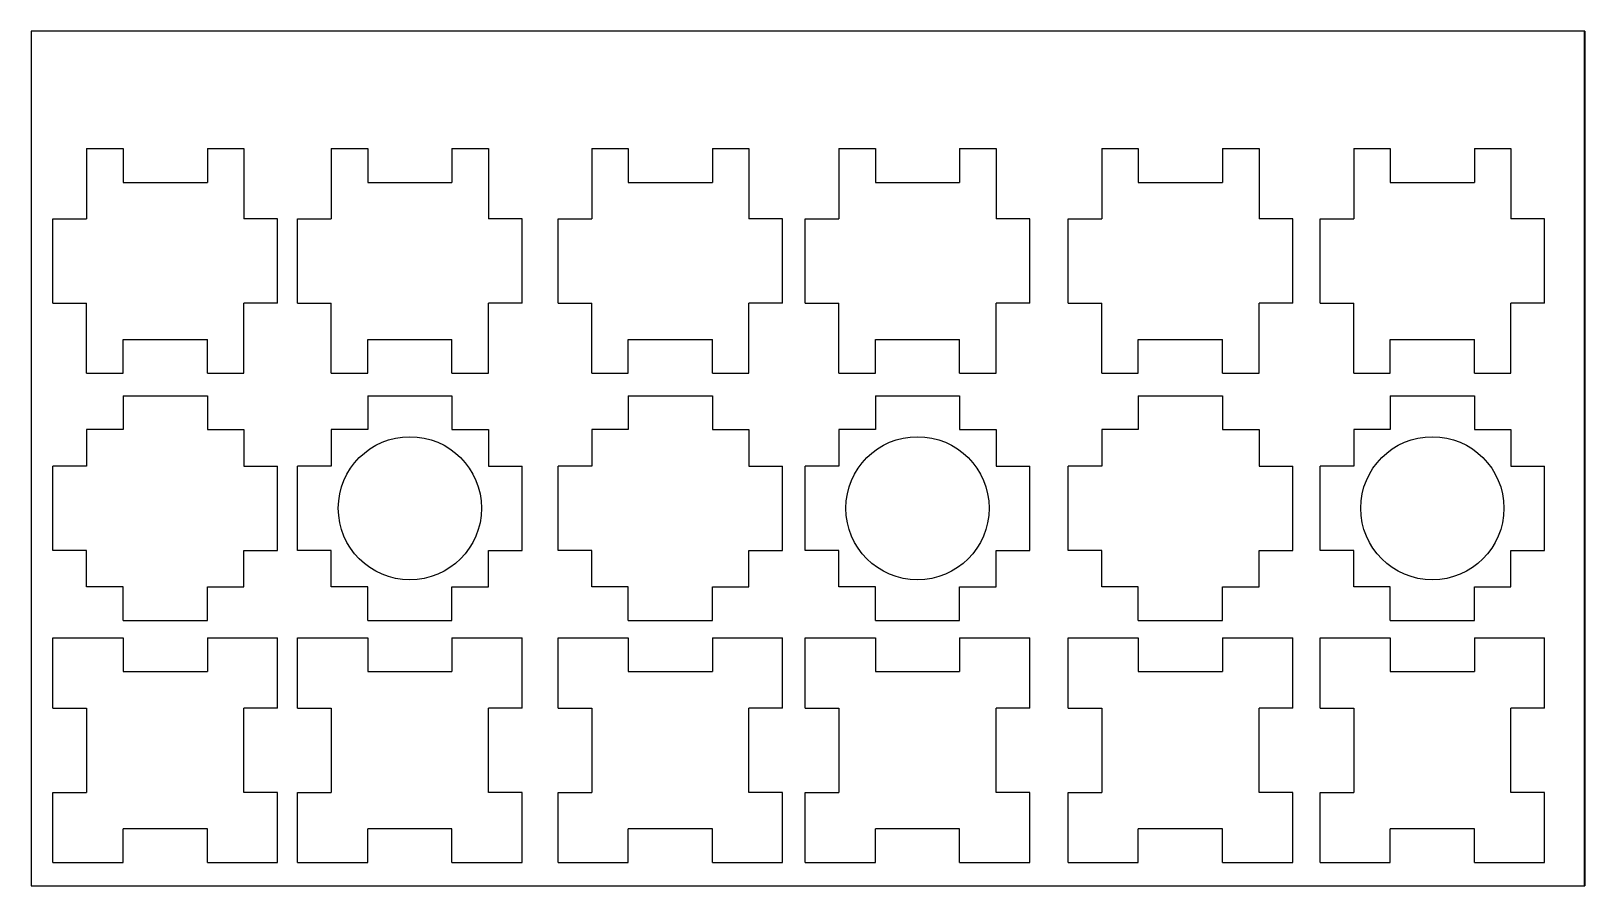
# Paper-space layout 'Lámina 2' of a CAD drawing. Header units: millimetres. Extents: x 0 to 277, y 0 to 152.
# The model-space entities are those that its viewports show. They can reach past a viewport. Long polylines and large blocks are cut down to what shows.
import ezdxf

# ---------------------------------------------------------------- set-up
doc = ezdxf.new("R2010")
doc.units = ezdxf.units.MM
doc.layers.get('0').update_dxf_attribs({"plot": 0})
doc.layers.add('Borde', color=7, linetype='Continuous', plot=False)
doc.layers.add('Corte', color=1, linetype='Continuous', lineweight=5)
doc.styles.get("Standard").update_dxf_attribs({"font": 'arial.ttf'})

msp = doc.modelspace()

# ---------------------------------------------------------------- linework, layer by layer
at = {"layer": 'Borde'}
for p, q in [((280, 155), (0, 155)), ((280, 0), (280, 155))]:
    msp.add_line(p, q, dxfattribs=at)
at = {"layer": 'Corte'}
for p, q in [((13.126, 134.059), (13.126, 121.559)), ((13.126, 134.059), (19.626, 134.059)), ((19.626, 134.059), (19.626, 128.059)), ((34.626, 134.059), (34.626, 128.059)), ((34.626, 134.059), (41.126, 134.059)), ((41.126, 134.059), (41.126, 121.559)), ((56.702, 134.059), (56.702, 121.559)), ((56.702, 134.059), (63.202, 134.059)), ((63.202, 134.059), (63.202, 128.059)), ((78.202, 134.059), (78.202, 128.059)), ((78.202, 134.059), (84.702, 134.059)), ((84.702, 134.059), (84.702, 121.559)), ((103.088, 134.059), (103.088, 121.559)), ((103.088, 134.059), (109.588, 134.059)), ((109.588, 134.059), (109.588, 128.059)), ((124.588, 134.059), (124.588, 128.059)), ((124.588, 134.059), (131.088, 134.059)), ((131.088, 134.059), (131.088, 121.559)), ((147.114, 134.059), (147.114, 121.559)), ((147.114, 134.059), (153.614, 134.059)), ((153.614, 134.059), (153.614, 128.059)), ((168.614, 134.059), (168.614, 128.059)), ((168.614, 134.059), (175.114, 134.059)), ((175.114, 134.059), (175.114, 121.559)), ((193.946, 134.059), (193.946, 121.559)), ((193.946, 134.059), (200.446, 134.059)), ((200.446, 134.059), (200.446, 128.059)), ((215.446, 134.059), (215.446, 128.059)), ((215.446, 134.059), (221.946, 134.059)), ((221.946, 134.059), (221.946, 121.559)), ((238.82, 134.059), (238.82, 121.559)), ((238.82, 134.059), (245.32, 134.059)), ((245.32, 134.059), (245.32, 128.059)), ((260.32, 134.059), (260.32, 128.059)), ((260.32, 134.059), (266.82, 134.059)), ((266.82, 134.059), (266.82, 121.559)), ((19.626, 128.059), (34.626, 128.059)), ((63.202, 128.059), (78.202, 128.059)), ((109.588, 128.059), (124.588, 128.059)), ((153.614, 128.059), (168.614, 128.059)), ((200.446, 128.059), (215.446, 128.059)), ((245.32, 128.059), (260.32, 128.059)), ((7.126, 106.559), (7.126, 121.559)), ((7.126, 121.559), (13.126, 121.559)), ((47.126, 121.559), (41.126, 121.559)), ((47.126, 106.559), (47.126, 121.559)), ((50.702, 106.559), (50.702, 121.559)), ((50.702, 121.559), (56.702, 121.559)), ((90.702, 121.559), (84.702, 121.559)), ((90.702, 106.559), (90.702, 121.559)), ((97.088, 106.559), (97.088, 121.559)), ((97.088, 121.559), (103.088, 121.559)), ((137.088, 121.559), (131.088, 121.559)), ((137.088, 106.559), (137.088, 121.559)), ((141.114, 106.559), (141.114, 121.559)), ((141.114, 121.559), (147.114, 121.559)), ((181.114, 121.559), (175.114, 121.559)), ((181.114, 106.559), (181.114, 121.559)), ((187.946, 106.559), (187.946, 121.559)), ((187.946, 121.559), (193.946, 121.559)), ((227.946, 121.559), (221.946, 121.559)), ((227.946, 106.559), (227.946, 121.559)), ((232.82, 106.559), (232.82, 121.559)), ((232.82, 121.559), (238.82, 121.559)), ((272.82, 121.559), (266.82, 121.559)), ((272.82, 106.559), (272.82, 121.559)), ((7.126, 106.559), (13.126, 106.559)), ((13.126, 94.059), (13.126, 106.559)), ((47.126, 106.559), (41.126, 106.559)), ((41.126, 94.059), (41.126, 106.559)), ((50.702, 106.559), (56.702, 106.559)), ((56.702, 94.059), (56.702, 106.559)), ((90.702, 106.559), (84.702, 106.559)), ((84.702, 94.059), (84.702, 106.559)), ((97.088, 106.559), (103.088, 106.559)), ((103.088, 94.059), (103.088, 106.559)), ((137.088, 106.559), (131.088, 106.559)), ((131.088, 94.059), (131.088, 106.559)), ((141.114, 106.559), (147.114, 106.559)), ((147.114, 94.059), (147.114, 106.559)), ((181.114, 106.559), (175.114, 106.559)), ((175.114, 94.059), (175.114, 106.559)), ((187.946, 106.559), (193.946, 106.559)), ((193.946, 94.059), (193.946, 106.559)), ((227.946, 106.559), (221.946, 106.559)), ((221.946, 94.059), (221.946, 106.559)), ((232.82, 106.559), (238.82, 106.559)), ((238.82, 94.059), (238.82, 106.559)), ((272.82, 106.559), (266.82, 106.559)), ((266.82, 94.059), (266.82, 106.559)), ((19.626, 100.059), (34.626, 100.059)), ((19.626, 94.059), (19.626, 100.059)), ((34.626, 94.059), (34.626, 100.059)), ((63.202, 100.059), (78.202, 100.059)), ((63.202, 94.059), (63.202, 100.059)), ((78.202, 94.059), (78.202, 100.059)), ((109.588, 100.059), (124.588, 100.059)), ((109.588, 94.059), (109.588, 100.059)), ((124.588, 94.059), (124.588, 100.059)), ((153.614, 100.059), (168.614, 100.059)), ((153.614, 94.059), (153.614, 100.059)), ((168.614, 94.059), (168.614, 100.059)), ((200.446, 100.059), (215.446, 100.059)), ((200.446, 94.059), (200.446, 100.059)), ((215.446, 94.059), (215.446, 100.059)), ((245.32, 100.059), (260.32, 100.059)), ((245.32, 94.059), (245.32, 100.059)), ((260.32, 94.059), (260.32, 100.059)), ((13.126, 94.059), (19.626, 94.059)), ((34.626, 94.059), (41.126, 94.059)), ((56.702, 94.059), (63.202, 94.059)), ((78.202, 94.059), (84.702, 94.059)), ((103.088, 94.059), (109.588, 94.059)), ((124.588, 94.059), (131.088, 94.059)), ((147.114, 94.059), (153.614, 94.059)), ((168.614, 94.059), (175.114, 94.059)), ((193.946, 94.059), (200.446, 94.059)), ((215.446, 94.059), (221.946, 94.059)), ((238.82, 94.059), (245.32, 94.059)), ((260.32, 94.059), (266.82, 94.059)), ((19.626, 90.009), (19.626, 84.009)), ((19.626, 90.009), (34.626, 90.009)), ((34.626, 90.009), (34.626, 84.009)), ((63.202, 90.009), (63.202, 84.009)), ((63.202, 90.009), (78.202, 90.009)), ((78.202, 90.009), (78.202, 84.009)), ((109.588, 90.009), (109.588, 84.009)), ((109.588, 90.009), (124.588, 90.009)), ((124.588, 90.009), (124.588, 84.009)), ((153.614, 90.009), (153.614, 84.009)), ((153.614, 90.009), (168.614, 90.009)), ((168.614, 90.009), (168.614, 84.009)), ((200.446, 90.009), (200.446, 84.009)), ((200.446, 90.009), (215.446, 90.009)), ((215.446, 90.009), (215.446, 84.009)), ((245.32, 90.009), (245.32, 84.009)), ((245.32, 90.009), (260.32, 90.009)), ((260.32, 90.009), (260.32, 84.009)), ((13.126, 84.009), (13.126, 77.509)), ((19.626, 84.009), (13.126, 84.009)), ((34.626, 84.009), (41.126, 84.009)), ((41.126, 84.009), (41.126, 77.509)), ((56.702, 84.009), (56.702, 77.509)), ((63.202, 84.009), (56.702, 84.009)), ((78.202, 84.009), (84.702, 84.009)), ((84.702, 84.009), (84.702, 77.509)), ((103.088, 84.009), (103.088, 77.509)), ((109.588, 84.009), (103.088, 84.009)), ((124.588, 84.009), (131.088, 84.009)), ((131.088, 84.009), (131.088, 77.509)), ((147.114, 84.009), (147.114, 77.509)), ((153.614, 84.009), (147.114, 84.009)), ((168.614, 84.009), (175.114, 84.009)), ((175.114, 84.009), (175.114, 77.509)), ((193.946, 84.009), (193.946, 77.509)), ((200.446, 84.009), (193.946, 84.009)), ((215.446, 84.009), (221.946, 84.009)), ((221.946, 84.009), (221.946, 77.509)), ((238.82, 84.009), (238.82, 77.509)), ((245.32, 84.009), (238.82, 84.009)), ((260.32, 84.009), (266.82, 84.009)), ((266.82, 84.009), (266.82, 77.509)), ((7.126, 62.509), (7.126, 77.509)), ((13.126, 77.509), (7.126, 77.509)), ((41.126, 77.509), (47.126, 77.509)), ((47.126, 62.509), (47.126, 77.509)), ((50.702, 62.509), (50.702, 77.509)), ((56.702, 77.509), (50.702, 77.509)), ((84.702, 77.509), (90.702, 77.509)), ((90.702, 62.509), (90.702, 77.509)), ((97.088, 62.509), (97.088, 77.509)), ((103.088, 77.509), (97.088, 77.509)), ((131.088, 77.509), (137.088, 77.509)), ((137.088, 62.509), (137.088, 77.509)), ((141.114, 62.509), (141.114, 77.509)), ((147.114, 77.509), (141.114, 77.509)), ((175.114, 77.509), (181.114, 77.509)), ((181.114, 62.509), (181.114, 77.509)), ((187.946, 62.509), (187.946, 77.509)), ((193.946, 77.509), (187.946, 77.509)), ((221.946, 77.509), (227.946, 77.509)), ((227.946, 62.509), (227.946, 77.509)), ((232.82, 62.509), (232.82, 77.509)), ((238.82, 77.509), (232.82, 77.509)), ((266.82, 77.509), (272.82, 77.509)), ((272.82, 62.509), (272.82, 77.509)), ((13.126, 62.509), (7.126, 62.509)), ((13.126, 56.009), (13.126, 62.509)), ((41.126, 62.509), (47.126, 62.509)), ((41.126, 56.009), (41.126, 62.509)), ((56.702, 62.509), (50.702, 62.509)), ((56.702, 56.009), (56.702, 62.509)), ((84.702, 62.509), (90.702, 62.509)), ((84.702, 56.009), (84.702, 62.509)), ((103.088, 62.509), (97.088, 62.509)), ((103.088, 56.009), (103.088, 62.509)), ((131.088, 62.509), (137.088, 62.509)), ((131.088, 56.009), (131.088, 62.509)), ((147.114, 62.509), (141.114, 62.509)), ((147.114, 56.009), (147.114, 62.509)), ((175.114, 62.509), (181.114, 62.509)), ((175.114, 56.009), (175.114, 62.509)), ((193.946, 62.509), (187.946, 62.509)), ((193.946, 56.009), (193.946, 62.509)), ((221.946, 62.509), (227.946, 62.509)), ((221.946, 56.009), (221.946, 62.509)), ((238.82, 62.509), (232.82, 62.509)), ((238.82, 56.009), (238.82, 62.509)), ((266.82, 62.509), (272.82, 62.509)), ((266.82, 56.009), (266.82, 62.509)), ((19.626, 56.009), (13.126, 56.009)), ((19.626, 50.009), (19.626, 56.009)), ((34.626, 56.009), (41.126, 56.009)), ((34.626, 50.009), (34.626, 56.009)), ((63.202, 56.009), (56.702, 56.009)), ((63.202, 50.009), (63.202, 56.009)), ((78.202, 56.009), (84.702, 56.009)), ((78.202, 50.009), (78.202, 56.009)), ((109.588, 56.009), (103.088, 56.009)), ((109.588, 50.009), (109.588, 56.009)), ((124.588, 56.009), (131.088, 56.009)), ((124.588, 50.009), (124.588, 56.009)), ((153.614, 56.009), (147.114, 56.009)), ((153.614, 50.009), (153.614, 56.009)), ((168.614, 56.009), (175.114, 56.009)), ((168.614, 50.009), (168.614, 56.009)), ((200.446, 56.009), (193.946, 56.009)), ((200.446, 50.009), (200.446, 56.009)), ((215.446, 56.009), (221.946, 56.009)), ((215.446, 50.009), (215.446, 56.009)), ((245.32, 56.009), (238.82, 56.009)), ((245.32, 50.009), (245.32, 56.009)), ((260.32, 56.009), (266.82, 56.009)), ((260.32, 50.009), (260.32, 56.009)), ((19.626, 50.009), (34.626, 50.009)), ((63.202, 50.009), (78.202, 50.009)), ((109.588, 50.009), (124.588, 50.009)), ((153.614, 50.009), (168.614, 50.009)), ((200.446, 50.009), (215.446, 50.009)), ((245.32, 50.009), (260.32, 50.009)), ((7.126, 34.408), (7.126, 46.908)), ((7.126, 46.908), (19.626, 46.908)), ((19.626, 46.908), (19.626, 40.908)), ((34.626, 46.908), (34.626, 40.908)), ((34.626, 46.908), (47.126, 46.908)), ((47.126, 34.408), (47.126, 46.908)), ((50.702, 34.408), (50.702, 46.908)), ((50.702, 46.908), (63.202, 46.908)), ((63.202, 46.908), (63.202, 40.908)), ((78.202, 46.908), (78.202, 40.908)), ((78.202, 46.908), (90.702, 46.908)), ((90.702, 34.408), (90.702, 46.908)), ((97.088, 34.408), (97.088, 46.908)), ((97.088, 46.908), (109.588, 46.908)), ((109.588, 46.908), (109.588, 40.908)), ((124.588, 46.908), (124.588, 40.908)), ((124.588, 46.908), (137.088, 46.908)), ((137.088, 34.408), (137.088, 46.908)), ((141.114, 34.408), (141.114, 46.908)), ((141.114, 46.908), (153.614, 46.908)), ((153.614, 46.908), (153.614, 40.908)), ((168.614, 46.908), (168.614, 40.908)), ((168.614, 46.908), (181.114, 46.908)), ((181.114, 34.408), (181.114, 46.908)), ((187.946, 34.408), (187.946, 46.908)), ((187.946, 46.908), (200.446, 46.908)), ((200.446, 46.908), (200.446, 40.908)), ((215.446, 46.908), (215.446, 40.908)), ((215.446, 46.908), (227.946, 46.908)), ((227.946, 34.408), (227.946, 46.908)), ((232.82, 34.408), (232.82, 46.908)), ((232.82, 46.908), (245.32, 46.908)), ((245.32, 46.908), (245.32, 40.908)), ((260.32, 46.908), (260.32, 40.908)), ((260.32, 46.908), (272.82, 46.908)), ((272.82, 34.408), (272.82, 46.908)), ((19.626, 40.908), (34.626, 40.908)), ((63.202, 40.908), (78.202, 40.908)), ((109.588, 40.908), (124.588, 40.908)), ((153.614, 40.908), (168.614, 40.908)), ((200.446, 40.908), (215.446, 40.908)), ((245.32, 40.908), (260.32, 40.908)), ((7.126, 34.408), (13.126, 34.408)), ((13.126, 34.408), (13.126, 19.408)), ((47.126, 34.408), (41.126, 34.408)), ((41.126, 19.408), (41.126, 34.408)), ((50.702, 34.408), (56.702, 34.408)), ((56.702, 34.408), (56.702, 19.408)), ((90.702, 34.408), (84.702, 34.408)), ((84.702, 19.408), (84.702, 34.408)), ((97.088, 34.408), (103.088, 34.408)), ((103.088, 34.408), (103.088, 19.408)), ((137.088, 34.408), (131.088, 34.408)), ((131.088, 19.408), (131.088, 34.408)), ((141.114, 34.408), (147.114, 34.408)), ((147.114, 34.408), (147.114, 19.408)), ((181.114, 34.408), (175.114, 34.408)), ((175.114, 19.408), (175.114, 34.408)), ((187.946, 34.408), (193.946, 34.408)), ((193.946, 34.408), (193.946, 19.408)), ((227.946, 34.408), (221.946, 34.408)), ((221.946, 19.408), (221.946, 34.408)), ((232.82, 34.408), (238.82, 34.408)), ((238.82, 34.408), (238.82, 19.408)), ((272.82, 34.408), (266.82, 34.408)), ((266.82, 19.408), (266.82, 34.408)), ((7.126, 6.908), (7.126, 19.408)), ((7.126, 19.408), (13.126, 19.408)), ((47.126, 19.408), (41.126, 19.408)), ((47.126, 6.908), (47.126, 19.408)), ((50.702, 6.908), (50.702, 19.408)), ((50.702, 19.408), (56.702, 19.408)), ((90.702, 19.408), (84.702, 19.408)), ((90.702, 6.908), (90.702, 19.408)), ((97.088, 6.908), (97.088, 19.408)), ((97.088, 19.408), (103.088, 19.408)), ((137.088, 19.408), (131.088, 19.408)), ((137.088, 6.908), (137.088, 19.408)), ((141.114, 6.908), (141.114, 19.408)), ((141.114, 19.408), (147.114, 19.408)), ((181.114, 19.408), (175.114, 19.408)), ((181.114, 6.908), (181.114, 19.408)), ((187.946, 6.908), (187.946, 19.408)), ((187.946, 19.408), (193.946, 19.408)), ((227.946, 19.408), (221.946, 19.408)), ((227.946, 6.908), (227.946, 19.408)), ((232.82, 6.908), (232.82, 19.408)), ((232.82, 19.408), (238.82, 19.408)), ((272.82, 19.408), (266.82, 19.408)), ((272.82, 6.908), (272.82, 19.408)), ((34.626, 12.908), (19.626, 12.908)), ((19.626, 6.908), (19.626, 12.908)), ((34.626, 6.908), (34.626, 12.908)), ((78.202, 12.908), (63.202, 12.908)), ((63.202, 6.908), (63.202, 12.908)), ((78.202, 6.908), (78.202, 12.908)), ((124.588, 12.908), (109.588, 12.908)), ((109.588, 6.908), (109.588, 12.908)), ((124.588, 6.908), (124.588, 12.908)), ((168.614, 12.908), (153.614, 12.908)), ((153.614, 6.908), (153.614, 12.908)), ((168.614, 6.908), (168.614, 12.908)), ((215.446, 12.908), (200.446, 12.908)), ((200.446, 6.908), (200.446, 12.908)), ((215.446, 6.908), (215.446, 12.908)), ((260.32, 12.908), (245.32, 12.908)), ((245.32, 6.908), (245.32, 12.908)), ((260.32, 6.908), (260.32, 12.908)), ((7.126, 6.908), (19.626, 6.908)), ((34.626, 6.908), (47.126, 6.908)), ((50.702, 6.908), (63.202, 6.908)), ((78.202, 6.908), (90.702, 6.908)), ((97.088, 6.908), (109.588, 6.908)), ((124.588, 6.908), (137.088, 6.908)), ((141.114, 6.908), (153.614, 6.908)), ((168.614, 6.908), (181.114, 6.908)), ((187.946, 6.908), (200.446, 6.908)), ((215.446, 6.908), (227.946, 6.908)), ((232.82, 6.908), (245.32, 6.908)), ((260.32, 6.908), (272.82, 6.908))]:
    msp.add_line(p, q, dxfattribs=at)
for centre in [(70.702, 70.009), (161.114, 70.009), (252.82, 70.009)]:
    msp.add_circle(centre, 12.75, dxfattribs=at)

# ---------------------------------------------------------------- texts
at = {"insert": (4.402, 170.607), "char_height": 12, "attachment_point": 1}
msp.add_mtext_dynamic_manual_height_columns('Lámina 2 (3 cajas)', width=273.96321, gutter_width=12.5, heights=[0], dxfattribs=at)

psp = doc.layouts.new('Lámina 2')

# ---------------------------------------------------------------- viewports
at = {"layer": 'Borde'}
psp.add_viewport(center=(138.4, 76.14), size=(276.77, 152.2574), view_center_point=(141.617, 78.871), view_height=152.25741, dxfattribs=at)

doc.saveas('drawing.dxf')
